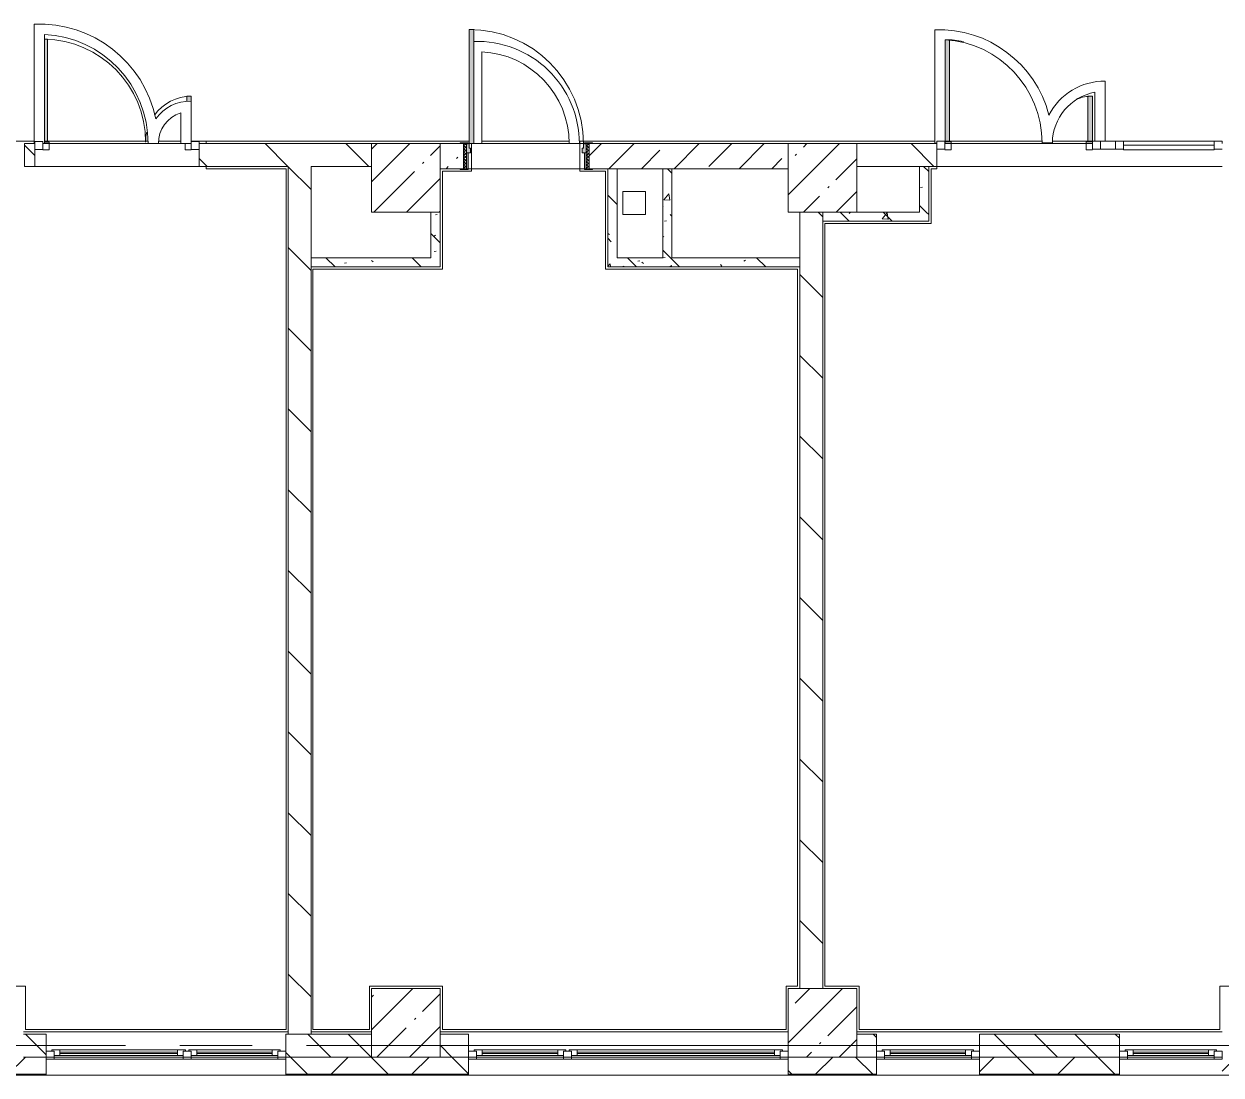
# Model space of a CAD drawing. Header units: millimetres. Extents: x 35111 to 235598, y -8553 to 29000.
# Drawn here: x 131103 to 141588, y -258 to 8948 of the extents above; entities that cross this region are included whole.
import ezdxf

# ---------------------------------------------------------------- set-up
doc = ezdxf.new("R2010")
doc.units = ezdxf.units.MM
doc.linetypes.add('Осевая', pattern=[3175, 635, -476.25, 1587.5, -476.25])
for name, color, linetype, lineweight, true_color in [('A-DETL-GENF-4', 7, 'Continuous', 5, 0xaaaaaa), ('A-DOOR-2', 7, 'Continuous', 5, 0xaaaaaa), ('A-DOOR-3', 7, 'Continuous', 5, 0xe2e2e2), ('A-DOOR-FRAM-2', 7, 'Continuous', 5, 0xe2e2e2), ('A-DOOR-FRAM-3', 7, 'Continuous', 5, 0xaaaaaa), ('A-FLOR-2', 7, 'Continuous', 5, 0xaaaaaa), ('I-WALL-4', 7, 'Continuous', 5, 0x787878)]:
    doc.layers.add(name, color=color, linetype=linetype, lineweight=lineweight, true_color=true_color)
for name, color, linetype, lineweight in [('A-GLAZ-2', 7, 'Continuous', 5), ('A-GLAZ-CURT-3', 7, 'Continuous', 5), ('A-GLAZ-CWMG-3', 7, 'Continuous', 5), ('A-WALL', 7, 'Continuous', 9), ('A-WALL-2', 7, 'Continuous', 5), ('I-WALL-3', 7, 'Continuous', 5), ('S-COLS-1', 7, 'Continuous', 5), ('Оси', 7, 'Continuous', 9), ('Оси-2', 7, 'Осевая', 9)]:
    doc.layers.add(name, color=color, linetype=linetype, lineweight=lineweight)
pattern_1 = [(135, (108587.53, 0), (-353.5534, -353.5534), [])]
pattern_2 = [(135, (108587.53, 0), (-377.171, -377.171), [533.4, -88.9, 17.78, -88.9]), (135, (108587.53, 376.94), (-377.171, -377.171), []), (50, (108587.53, 0), (637.6445, -55.787), [66.675, -733.425]), (355, (108587.5, 0), (-123.35, 668.699), [53.34, -586.74]), (100.451, (108640.66, -4.65), (514.299, 612.908), [56.665, -623.315]), (46.184, (108587.5, 177.8), (948.776, -147.15), [100.012, -1100.137]), (96.636, (108666.6, 165.5), (830.91, 865.997), [84.998, -934.973]), (351.184, (108587.5, 177.8), (830.918, 865.988), [80.01, -880.11]), (21, (108676.43, 133.35), (530.651, -357.928), [66.675, -733.425]), (326, (108676.4, 133.35), (216.308, 644.658), [53.34, -586.74]), (71.451, (108720.65, 103.5), (746.96, 286.724), [56.665, -623.315]), (37.5, (108587.53, 0), (10.8105, 295.9426), [16.764, -562.864, 16.764, -578.866, -588.962]), (37.5, (108587.53, 0), (10.8105, 295.9426), [-1175.258, 16.764, -572.198]), (7.5, (108587.53, 0), (233.869, 350.6318), [16.764, -322.834, 16.764, -549.529, -224.472]), (7.5, (108587.53, 0), (233.869, 350.6318), [-905.891, 16.764, -207.708]), (327.5, (108389.28, 0), (474.5678, -20.0513), [16.764, -205.486, 16.764, -676.656, -920.115]), (327.5, (108389.28, 0), (474.5678, -20.0513), [-915.67, 16.764, -903.351]), (317.5, (108300.4, 0), (518.452, 88.9934), [16.764, -272.161, 16.764, -443.738, -653.415]), (317.5, (108300.4, 0), (518.452, 88.9934), [-749.427, 16.764, -636.651])]

# ---------------------------------------------------------------- blocks, each defined once
blk = doc.blocks.new('BSC_Колонна _Прямоугольная - 600х600-23286269-3_9_2_птичка')
at = {"layer": 'S-COLS-1'}
h = blk.add_hatch(dxfattribs=at)
h.set_pattern_fill('FP_79', color=256, style=0, pattern_type=2)
h.set_pattern_definition([(45, (-29509.74, -7600), (-285.123, 285.123), []), (45, (-29224.6, -7600), (-285.123, 285.123), [504.031, -100.806, 16.764, -84.042])])
h.paths.add_polyline_path([(-300, -300), (300, -300), (300, 300), (-300, 300), (-300, 150)])
for p, q in [((300, 300), (-300, 300)), ((-300, 300), (-300, -300)), ((300, -300), (300, 300)), ((-300, -300), (300, -300))]:
    blk.add_line(p, q, dxfattribs=at)
blk = doc.blocks.new('BSC_Колонна _Прямоугольная - 600х600-V192-3_9_2_птичка')
at = {"layer": 'S-COLS-1'}
h = blk.add_hatch(dxfattribs=at)
h.set_pattern_fill('FP_85', color=256, style=0, pattern_type=2)
h.set_pattern_definition([(45, (-25860, -200), (-285.123, 285.123), []), (45, (-25574.88, -200), (-285.123, 285.123), [504.031, -100.806, 16.764, -84.042])])
h.paths.add_polyline_path([(-300, -300), (300, -300), (300, 300), (-300, 300)])
for p, q in [((300, 300), (-300, 300)), ((-300, 300), (-300, -300)), ((300, -300), (300, 300)), ((-300, -300), (300, -300))]:
    blk.add_line(p, q, dxfattribs=at)
blk = doc.blocks.new('BSC_Колонна _Прямоугольная - 600х600-V193-3_9_2_птичка')
at = {"layer": 'S-COLS-1'}
h = blk.add_hatch(dxfattribs=at)
h.set_pattern_fill('FP_86', color=256, style=0, pattern_type=2)
h.set_pattern_definition([(45, (-29509.74, -200), (-285.123, 285.123), []), (45, (-29224.6, -200), (-285.123, 285.123), [504.031, -100.806, 16.764, -84.042])])
h.paths.add_polyline_path([(-300, -300), (300, -300), (300, 300), (-300, 300), (-300, 30)])
for p, q in [((300, 300), (-300, 300)), ((-300, 300), (-300, -300)), ((300, -300), (300, 300)), ((-300, -300), (300, -300))]:
    blk.add_line(p, q, dxfattribs=at)
blk = doc.blocks.new('BSC_Колонна _Прямоугольная - 600х600-V204-3_9_2_птичка')
at = {"layer": 'S-COLS-1'}
h = blk.add_hatch(dxfattribs=at)
h.set_pattern_fill('FP_98', color=256, style=0, pattern_type=2)
h.set_pattern_definition([(45, (-25860, -7600), (-285.123, 285.123), []), (45, (-25574.88, -7600), (-285.123, 285.123), [504.031, -100.806, 16.764, -84.042])])
h.paths.add_polyline_path([(-300, -300), (300, -300), (300, 300), (-300, 300), (-300, 150)])
for p, q in [((300, 300), (-300, 300)), ((-300, 300), (-300, -300)), ((300, -300), (300, 300)), ((-300, -300), (300, -300))]:
    blk.add_line(p, q, dxfattribs=at)
blk = doc.blocks.new('120_Окно_СКБ_2Ст - 120_Окно_СКБ_2Ст 2100х2500 _мал створка СЛЕВА_-V208-3_9_2_птичка')
at = {"layer": 'A-GLAZ-2'}
for p, q in [((-1050, -127), (-1050, -57)), ((-1050, -57), (-980, -57)), ((1050, -57), (-1050, -57)), ((-980, -57), (-980, -127)), ((-220, -87), (-980, -87)), ((-980, -87), (-980, -127)), ((-930, -137), (-930, -87)), ((-270, -137), (-270, -87)), ((-220, -127), (-220, -57)), ((-220, -57), (-150, -57)), ((-220, -127), (-220, -87)), ((-150, -57), (-150, -127)), ((980, -87), (-150, -87)), ((-150, -87), (-150, -127)), ((-100, -137), (-100, -87)), ((930, -137), (930, -87)), ((980, -127), (980, -57)), ((980, -57), (1050, -57)), ((980, -127), (980, -87)), ((1050, -57), (1050, -127)), ((-980, -127), (-1050, -127)), ((-1050, -127), (-1000, -127)), ((-980, -127), (-1000, -127)), ((-1000, -127), (-1000, -137)), ((-1000, -137), (-200, -137)), ((-200, -137), (-1000, -137)), ((-930, -107), (-270, -107)), ((-270, -117), (-930, -117)), ((-150, -127), (-220, -127)), ((-200, -127), (-220, -127)), ((-200, -127), (-170, -127)), ((-200, -137), (-200, -127)), ((-150, -127), (-170, -127)), ((-170, -127), (-170, -137)), ((-170, -137), (1000, -137)), ((1000, -137), (-170, -137)), ((-100, -107), (930, -107)), ((930, -117), (-100, -117)), ((1050, -127), (980, -127)), ((1000, -127), (980, -127)), ((1000, -127), (1050, -127)), ((1000, -137), (1000, -127))]:
    blk.add_line(p, q, dxfattribs=at)
blk = doc.blocks.new('120_Окно_СКБ_1Ст - 120_Окно_СКБ_1Ст 900х2500_h_-22445987-3_9_2_птичка')
at = {"layer": 'A-GLAZ-2'}
for p, q in [((-450, -127), (-450, -57)), ((-450, -57), (-380, -57)), ((450, -57), (-450, -57)), ((-380, -57), (-380, -127)), ((380, -87), (-380, -87)), ((-380, -87), (-380, -127)), ((-330, -137), (-330, -87)), ((330, -137), (330, -87)), ((380, -127), (380, -57)), ((380, -57), (450, -57)), ((380, -127), (380, -87)), ((450, -57), (450, -127)), ((-380, -127), (-450, -127)), ((-450, -127), (-400, -127)), ((-380, -127), (-400, -127)), ((-400, -127), (-400, -137)), ((-400, -137), (400, -137)), ((400, -137), (-400, -137)), ((-330, -107), (330, -107)), ((330, -117), (-330, -117)), ((450, -127), (380, -127)), ((400, -127), (380, -127)), ((400, -127), (450, -127)), ((400, -137), (400, -127))]:
    blk.add_line(p, q, dxfattribs=at)
blk = doc.blocks.new('120_Окно_СКБ_2Ст - 120_Окно_СКБ_2Ст 2800х2500_створка_-22445922-3_9_2_птичка')
at = {"layer": 'A-GLAZ-2'}
for p, q in [((-1400, -127), (-1400, -57)), ((-1400, -57), (-1330, -57)), ((1400, -57), (-1400, -57)), ((-1330, -57), (-1330, -127)), ((500, -87), (-1330, -87)), ((-1330, -87), (-1330, -127)), ((-1280, -137), (-1280, -87)), ((450, -137), (450, -87)), ((500, -127), (500, -57)), ((500, -57), (570, -57)), ((500, -127), (500, -87)), ((570, -57), (570, -127)), ((1330, -87), (570, -87)), ((570, -87), (570, -127)), ((620, -137), (620, -87)), ((1280, -137), (1280, -87)), ((1330, -127), (1330, -57)), ((1330, -57), (1400, -57)), ((1330, -127), (1330, -87)), ((1400, -57), (1400, -127)), ((-1330, -127), (-1400, -127)), ((-1400, -127), (-1350, -127)), ((-1330, -127), (-1350, -127)), ((-1350, -127), (-1350, -137)), ((-1350, -137), (520, -137)), ((520, -137), (-1350, -137)), ((-1280, -107), (450, -107)), ((450, -117), (-1280, -117)), ((570, -127), (500, -127)), ((520, -127), (500, -127)), ((520, -127), (550, -127)), ((520, -137), (520, -127)), ((570, -127), (550, -127)), ((550, -127), (550, -137)), ((550, -137), (1350, -137)), ((1350, -137), (550, -137)), ((620, -107), (1280, -107)), ((1280, -117), (620, -117)), ((1400, -127), (1330, -127)), ((1350, -127), (1330, -127)), ((1350, -127), (1400, -127)), ((1350, -137), (1350, -127))]:
    blk.add_line(p, q, dxfattribs=at)
blk = doc.blocks.new('110_Дверь_СКБ_1Ст_Внутренняя1 - Д-4_п__1100x2100h_административные помещения-32218723-3_9_2_птичка')
at = {"layer": 'A-DOOR-2'}
h = blk.add_hatch(dxfattribs=at)
h.set_pattern_fill('FP_32', color=256, style=0, pattern_type=2)
h.set_pattern_definition([(135, (1751.41, 174.685), (-14.14214, -14.14214), []), (225, (1751.41, 174.685), (14.14214, -14.14214), [])])
h.paths.add_polyline_path([(562.5, -110), (562.5, 110), (537.5, 110), (537.5, -110)])
at = {"layer": 'A-DOOR-3'}
h = blk.add_hatch(color=256, dxfattribs=at)
h.paths.add_polyline_path([(537.5, 30), (537.5, 110), (512.5, 110), (512.5, 70), (502.5, 70), (502.5, 30)])
h.paths.add_polyline_path([(-477.5, 30), (-477.5, 70), (-487.5, 70), (-487.5, 110), (-512.5, 110), (-512.5, 30)])
at = {"layer": 'A-DOOR-FRAM-2'}
for points in [[(-447.5, 110), (-447.5, 1110), (-487.5, 1110), (-487.5, 110)], [(-497.5, 110), (-497.5, 118), (-567.5, 118), (-567.5, 110)], [(592.5, 110), (592.5, 118), (522.5, 118), (522.5, 110)], [(-497.5, -110), (-497.5, 30), (-512.5, 30), (-512.5, -110)], [(537.5, -110), (537.5, 30), (522.5, 30), (522.5, -110)], [(-497.5, -118), (-497.5, -110), (-567.5, -110), (-567.5, -118)], [(592.5, -118), (592.5, -110), (522.5, -110), (522.5, -118)]]:
    blk.add_hatch(color=256, dxfattribs=at).paths.add_polyline_path(points)
at = {"layer": 'A-DOOR-FRAM-3'}
h = blk.add_hatch(dxfattribs=at)
h.set_pattern_fill('FP_33', color=256, style=0, pattern_type=2)
h.set_pattern_definition([(45, (-371.384, 174.685), (-14.1421, 14.1421), []), (135, (-371.384, 174.685), (-14.1421, -14.1421), [])])
h.paths.add_polyline_path([(-512.5, -110), (-512.5, 110), (-537.5, 110), (-537.5, -110)])
at = {"layer": 'A-DOOR-2'}
for p, q in [((-487.5, 1110), (-487.5, 110)), ((-447.5, 1110), (-487.5, 1110)), ((-447.5, 110), (-447.5, 1110)), ((-487.5, 110), (-447.5, 110))]:
    blk.add_line(p, q, dxfattribs=at)
blk.add_arc((-487.5, 110), 1000, 360, 90, dxfattribs=at)
at = {"layer": 'A-DOOR-FRAM-3'}
for p, q in [((-497.5, 118), (-567.5, 118)), ((-567.5, 118), (-567.5, 110)), ((-567.5, 110), (-497.5, 110)), ((-512.5, 110), (-537.5, 110)), ((-537.5, 110), (-537.5, -110)), ((-487.5, 110), (-512.5, 110)), ((-512.5, 110), (-512.5, 30)), ((-512.5, -110), (-512.5, 110)), ((-497.5, 110), (-512.5, 110)), ((-512.5, 110), (-512.5, 109)), ((-512.5, 109), (-497.5, 109)), ((-497.5, 110), (-497.5, 118)), ((-497.5, 109), (-497.5, 110)), ((-487.5, 70), (-487.5, 110)), ((512.5, 110), (512.5, 70)), ((537.5, 110), (512.5, 110)), ((592.5, 118), (522.5, 118)), ((522.5, 118), (522.5, 110)), ((537.5, 110), (522.5, 110)), ((522.5, 110), (522.5, 109)), ((522.5, 110), (592.5, 110)), ((522.5, 109), (537.5, 109)), ((537.5, 30), (537.5, 110)), ((562.5, 110), (537.5, 110)), ((537.5, 110), (537.5, -110)), ((537.5, 109), (537.5, 110)), ((562.5, -110), (562.5, 110)), ((592.5, 110), (592.5, 118)), ((-512.5, 30), (-477.5, 30)), ((-497.5, 30), (-512.5, 30)), ((-512.5, 30), (-512.5, -110)), ((-497.5, -110), (-497.5, 30)), ((-477.5, 70), (-487.5, 70)), ((-477.5, 30), (-477.5, 70)), ((512.5, 70), (502.5, 70)), ((502.5, 70), (502.5, 30)), ((502.5, 30), (537.5, 30)), ((537.5, 30), (522.5, 30)), ((522.5, 30), (522.5, -110)), ((537.5, -110), (537.5, 30)), ((-497.5, -110), (-567.5, -110)), ((-567.5, -110), (-567.5, -118)), ((-567.5, -118), (-497.5, -118)), ((-537.5, -110), (-512.5, -110)), ((-512.5, -110), (-497.5, -110)), ((-497.5, -118), (-497.5, -110)), ((522.5, -110), (537.5, -110)), ((592.5, -110), (522.5, -110)), ((522.5, -110), (522.5, -118)), ((522.5, -118), (592.5, -118)), ((537.5, -110), (562.5, -110)), ((592.5, -118), (592.5, -110))]:
    blk.add_line(p, q, dxfattribs=at)
blk = doc.blocks.new('Прямоугольный импост - 50 x 70 мм-31700031-3_9_2_птичка')
at = {"layer": 'A-GLAZ-CWMG-3'}
for p, q in [((-70, 35), (0, 35)), ((-70, -35), (-70, 35)), ((0, -35), (-70, -35)), ((0, -15), (0, -35))]:
    blk.add_line(p, q, dxfattribs=at)
blk = doc.blocks.new('Дверь_Витражная_остекление_ - ДВН_ДАО_Главный вход_1200 в свету-31742133-3_9_2_птичка')
at = {"layer": 'A-DOOR-3'}
for points in [[(-607, 30), (-607, 920), (-643, 925), (-643, 30), (-621, 30)], [(647, 30), (647, 430), (607, 430), (607, 30)]]:
    blk.add_hatch(color=256, dxfattribs=at).paths.add_polyline_path(points)
at = {"layer": 'A-DETL-GENF-4'}
for p, q in [((-607, 30), (-607, 920)), ((647, 430), (607, 430)), ((607, 430), (607, 30)), ((647, 35), (647, 430)), ((-643, 30), (-607, 30)), ((-592, 30), (-643, 30)), ((-592, -40), (-592, 30)), ((592, -40), (592, 30)), ((592, 30), (647, 30)), ((607, 30), (647, 30)), ((-647, -40), (-592, -40)), ((647, -40), (592, -40))]:
    blk.add_line(p, q, dxfattribs=at)
at = {"layer": 'A-DOOR-2'}
blk.add_line((647, 430), (647, 35), dxfattribs=at)
for centre, radius, start, end in [((-647, 30), 895, 79.5087, 89.7197), ((647, 30), 400, 90, 110.0384)]:
    blk.add_arc(centre, radius, start, end, dxfattribs=at)
blk = doc.blocks.new('Системная панель - Стемалит - 40мм-32257327-3_9_2_птичка')
at = {"layer": 'A-GLAZ-CURT-3'}
for p, q in [((65, 35), (-65, 35)), ((-65, 35), (-65, -35)), ((65, -35), (65, 35)), ((-65, -35), (65, -35))]:
    blk.add_line(p, q, dxfattribs=at)
blk = doc.blocks.new('Прямоугольный импост - 50 x 70 мм-31687886-3_9_2_птичка')
at = {"layer": 'A-GLAZ-CWMG-3'}
for p, q in [((-35, 35), (35, 35)), ((-35, -35), (-35, 35)), ((35, 35), (35, -35)), ((35, -35), (-35, -35))]:
    blk.add_line(p, q, dxfattribs=at)
blk = doc.blocks.new('Прямоугольный импост - 50 x 70 мм-31701779-3_9_2_птичка')
at = {"layer": 'A-GLAZ-CWMG-3'}
for p, q in [((0, 35), (-70, 35)), ((-70, 35), (-70, -35)), ((0, -35), (0, 35)), ((-70, -35), (0, -35))]:
    blk.add_line(p, q, dxfattribs=at)
blk = doc.blocks.new('Системная панель - Стекло - 40мм-32257331-3_9_2_птичка')
at = {"layer": 'A-GLAZ-CURT-3'}
h = blk.add_hatch(dxfattribs=at)
h.set_pattern_fill('FP_185', color=256, style=0, pattern_type=2)
h.set_pattern_definition([(45, (-33042.5, -7385), (-1414.21, 1414.21), [1000, -3000]), (45, (-34042.5, -7885), (-1414.21, 1414.21), [3000, -1000]), (45, (-32042.5, -8385), (-1414.21, 1414.21), [1000, -3000])])
h.paths.add_polyline_path([(398, -40), (398, 0), (-398, 0), (-398, -40), (89, -40)])
for p, q in [((398, 0), (-398, 0)), ((-398, 0), (-398, -40)), ((398, -40), (398, 0)), ((-398, -40), (398, -40))]:
    blk.add_line(p, q, dxfattribs=at)
blk = doc.blocks.new('Прямоугольный импост - 50 x 70 мм-31702100-3_9_2_птичка')
at = {"layer": 'A-GLAZ-CWMG-3'}
for p, q in [((-35, 35), (35, 35)), ((-35, -35), (-35, 35)), ((35, 35), (35, -35)), ((35, -35), (-35, -35))]:
    blk.add_line(p, q, dxfattribs=at)
blk = doc.blocks.new('Прямоугольный импост - 50 x 70 мм-31720914-3_9_2_птичка')
at = {"layer": 'A-GLAZ-CWMG-3'}
blk.add_line((32940, 7920), (32145, 7920), dxfattribs=at)
blk = doc.blocks.new('Прямоугольный импост - 50 x 70 мм-31927764-3_9_2_птичка')
at = {"layer": 'A-GLAZ-CWMG-3'}
for p, q in [((-70, 35), (0, 35)), ((-70, -35), (-70, 35)), ((0, 35), (0, -35)), ((0, -35), (-70, -35))]:
    blk.add_line(p, q, dxfattribs=at)
blk = doc.blocks.new('Дверь_Витражная_остекление_ - ДВН_ДАО_Главный вход_1200 в свету Д-22 _п_-V362-3_9_2_птичка')
at = {"layer": 'A-DOOR-3'}
for points in [[(-636, 30), (-610, 30), (-610, 930), (-636, 930)], [(648, 30), (650, 35), (648, 430), (610, 430), (610, 386), (648, 388), (648, 35)]]:
    blk.add_hatch(color=256, dxfattribs=at).paths.add_polyline_path(points)
at = {"layer": 'A-DETL-GENF-4'}
for p, q in [((-610, 930), (-636, 930)), ((-610, 30), (-610, 930)), ((650, 430), (610, 430)), ((610, 430), (610, 386)), ((650, 35), (650, 430)), ((-636, 30), (-610, 30)), ((-595, 30), (-636, 30)), ((-595, -40), (-595, 30)), ((595, -40), (595, 16)), ((-650, -40), (-595, -40)), ((650, -40), (595, -40))]:
    blk.add_line(p, q, dxfattribs=at)
at = {"layer": 'A-DOOR-2'}
blk.add_line((650, 430), (650, 35), dxfattribs=at)
for centre, radius, start, end in [((-650, 30), 900, 360, 89.1007), ((650, 30), 400, 90, 144.0144), ((650, 30), 400, 167.5043, 180)]:
    blk.add_arc(centre, radius, start, end, dxfattribs=at)

msp = doc.modelspace()

# ---------------------------------------------------------------- hatches: boundary and pattern name
at = {"layer": 'A-WALL-2'}
h = msp.add_hatch(dxfattribs=at)
h.set_pattern_fill('FP_103', color=256, style=0, pattern_type=2)
h.set_pattern_definition([(135, (108587.53, 0), (-176.7767, -176.7767), [])])
h.paths.add_polyline_path([(140697.5, -100), (140697.5, 100), (139470.4, 100), (139470.4, -100), (140286.9, -100)])
h.paths.add_polyline_path([(146577.5, -100), (146577.5, 100), (146010.5, 100), (146010.5, -100)])
h.paths.add_polyline_path([(138422.5, -100), (138570.4, -100), (138570.4, 100), (138397.3, 100), (138397.3, -100)])
h.paths.add_polyline_path([(144947.9, -100), (145110.5, -100), (145110.5, 100), (144557.5, 100), (144557.5, -100)])
h.paths.add_polyline_path([(142197.5, -100), (142457.5, -100), (142457.5, 100), (142197.5, 100), (142197.5, 39.5)])
h.paths.add_polyline_path([(127947.5, -100), (129297.5, -100), (129297.5, 100), (127947.5, 100)])
h.paths.add_polyline_path([(125371.6, -100), (125847.5, -100), (125847.5, 100), (125097.5, 100), (125097.5, -100)])
h.paths.add_polyline_path([(133761.5, -100), (134147.5, -100), (134147.5, 100), (133397.5, 100), (133397.5, -100)])
h.paths.add_polyline_path([(131297.5, -100), (131297.5, 100), (131097.5, 100), (131097.5, -100)])
h.paths.add_polyline_path([(134997.3, -100), (134997.3, 100), (134747.5, 100), (134747.5, -100)])
h.paths.add_polyline_path([(124197.5, -100), (124197.5, 100), (123447.5, 100), (123447.5, -100)])
h.paths.add_polyline_path([(130197.5, -100), (130497.5, -100), (130497.5, 100), (130197.5, 100)])
h.paths.add_polyline_path([(119697.5, -100), (119697.5, 100), (118947.3, 100), (118947.3, -100)])
h.paths.add_polyline_path([(120597.5, -100), (120747.5, -100), (120747.5, 100), (120597.5, 100)])
h.paths.add_polyline_path([(116247.5, -100), (116247.5, 100), (115417.5, 100), (115417.5, -100), (116049.6, -100)])
h = msp.add_hatch(dxfattribs=at)
h.set_pattern_fill('FP_105', color=256, style=0, pattern_type=2)
h.set_pattern_definition([(45, (108587.53, 0), (-353.5534, 353.5534), []), (135, (108587.53, 0), (-353.5534, -353.5534), [])])
h.paths.add_polyline_path([(142151.3, -250), (142457.5, -250), (142457.5, -100), (141597.5, -100), (141597.5, -250)])
h.paths.add_polyline_path([(146897.6, -250), (146897.6, -100), (146010.5, -100), (146010.5, -250), (146812.3, -250)])
h.paths.add_polyline_path([(138570.4, -250), (138570.4, -100), (137797.3, -100), (137797.3, -250), (138422.5, -250)])
h.paths.add_polyline_path([(139470.4, -250), (140697.5, -250), (140697.5, -100), (139470.4, -100)])
h.paths.add_polyline_path([(144947.9, -250), (145110.5, -250), (145110.5, -100), (144557.5, -100), (144557.5, -250)])
h.paths.add_polyline_path([(134693.7, -250), (134997.3, -250), (134997.3, -100), (133397.5, -100), (133397.5, -250), (133761.5, -250)])
h.paths.add_polyline_path([(129297.5, -250), (129297.5, -100), (127947.5, -100), (127947.5, -250), (128168.3, -250)])
h.paths.add_polyline_path([(130197.5, -250), (131297.5, -250), (131297.5, -100), (130197.5, -100)])
h.paths.add_polyline_path([(123447.5, -250), (124197.5, -250), (124197.5, -100), (123447.5, -100)])
h.paths.add_polyline_path([(125097.5, -250), (125847.5, -250), (125847.5, -100), (125097.5, -100)])
h.paths.add_polyline_path([(121347.5, -250), (121347.5, -100), (120597.5, -100), (120597.5, -250), (120710.6, -250)])
h.paths.add_polyline_path([(115417.5, -250), (116847.3, -250), (116847.3, -100), (115417.5, -100)])
h.paths.add_polyline_path([(118947.3, -250), (119697.5, -250), (119697.5, -100), (118947.3, -100)])
h.paths.add_polyline_path([(112317.5, -250), (112317.5, -100), (108327.5, -100), (108327.5, -250), (111388.6, -250)])
at = {"layer": 'I-WALL-3'}
h = msp.add_hatch(dxfattribs=at)
h.set_pattern_fill('FP_104', color=256, style=0, pattern_type=2)
h.set_pattern_definition(pattern_1)
h.paths.add_polyline_path([(133618.2, 7700), (134147.5, 7700), (134147.5, 7900), (132638.5, 7900), (132638.5, 7700), (133418.2, 7700)])
h.paths.add_polyline_path([(131107.5, 7700), (131198.5, 7700), (131198.5, 7900), (131107.5, 7900), (131107.5, 7750.3)])
h = msp.add_hatch(dxfattribs=at)
h.set_pattern_fill('FP_101', color=256, style=0, pattern_type=2)
h.set_pattern_definition([(45, (108587.53, 0), (-285.123, 285.123), []), (45, (108872.65, 0), (-285.123, 285.123), [504.031, -100.806, 16.764, -84.042])])
h.paths.add_polyline_path([(136082.5, 7680), (137797.3, 7680), (137797.3, 7900), (136052.5, 7900), (136052.5, 7680)])
h.paths.add_polyline_path([(134952.5, 7680), (134952.5, 7900), (134747.5, 7900), (134747.5, 7680), (134922.5, 7680)])
h = msp.add_hatch(dxfattribs=at)
h.set_pattern_fill('FP_104', color=256, style=0, pattern_type=2)
h.set_pattern_definition(pattern_1)
h.paths.add_polyline_path([(145877.5, 7700), (146577.5, 7700), (146577.5, 7900), (144597.5, 7900), (144597.5, 7830), (143397.5, 7830), (143397.5, 7900), (142197.5, 7900), (142197.5, 7700), (145797.5, 7700)])
h.paths.add_polyline_path([(139097.5, 7700), (139097.5, 7900), (138397.3, 7900), (138397.3, 7700), (139027.3, 7700)])
h = msp.add_hatch(dxfattribs=at)
h.set_pattern_fill('FP_104', color=256, style=0, pattern_type=2)
h.set_pattern_definition(pattern_1)
h.paths.add_polyline_path([(133618.2, 100), (133618.2, 7700), (133418.2, 7700), (133418.2, 100)])
h = msp.add_hatch(dxfattribs=at)
h.set_pattern_fill('FP_104', color=256, style=0, pattern_type=2)
h.set_pattern_definition(pattern_1)
h.paths.add_polyline_path([(138095.1, 500), (138098.2, 500), (138098.2, 7300), (137898.2, 7300), (137898.2, 500)])
at = {"layer": 'I-WALL-4'}
h = msp.add_hatch(dxfattribs=at)
h.set_pattern_fill('FP_111', color=256, style=0, pattern_type=2)
h.set_pattern_definition(pattern_2)
h.paths.add_polyline_path([(136297.3, 6820), (136297.3, 7680), (136217.3, 7680), (136217.3, 6820)])
h = msp.add_hatch(dxfattribs=at)
h.set_pattern_fill('FP_111', color=256, style=0, pattern_type=2)
h.set_pattern_definition(pattern_2)
h.paths.add_polyline_path([(136777.3, 6900), (136777.3, 7680), (136697.3, 7680), (136697.3, 6900)])
h = msp.add_hatch(dxfattribs=at)
h.set_pattern_fill('FP_111', color=256, style=0, pattern_type=2)
h.set_pattern_definition(pattern_2)
h.paths.add_polyline_path([(139027.3, 7300), (139027.3, 7700), (138947.3, 7700), (138947.3, 7300)])
h = msp.add_hatch(dxfattribs=at)
h.set_pattern_fill('FP_111', color=256, style=0, pattern_type=2)
h.set_pattern_definition(pattern_2)
h.paths.add_polyline_path([(134747.5, 6820), (134747.5, 7300), (134667.5, 7300), (134667.5, 6820)])
h = msp.add_hatch(dxfattribs=at)
h.set_pattern_fill('FP_111', color=256, style=0, pattern_type=2)
h.set_pattern_definition(pattern_2)
h.paths.add_polyline_path([(138397.3, 7220), (139027.3, 7220), (139027.3, 7300), (138098.2, 7300), (138098.2, 7220)])
h = msp.add_hatch(dxfattribs=at)
h.set_pattern_fill('FP_111', color=256, style=0, pattern_type=2)
h.set_pattern_definition(pattern_2)
h.paths.add_polyline_path([(134667.5, 6820), (134667.5, 6900), (133618.2, 6900), (133618.2, 6820), (133761.5, 6820)])
h = msp.add_hatch(dxfattribs=at)
h.set_pattern_fill('FP_111', color=256, style=0, pattern_type=2)
h.set_pattern_definition(pattern_2)
h.paths.add_polyline_path([(137898.2, 6820), (137898.2, 6900), (136297.3, 6900), (136297.3, 6820), (137490.3, 6820)])

# ---------------------------------------------------------------- linework, layer by layer
at = {"layer": 'A-FLOR-2'}
for p, q in [((131192.4, 8947.1), (131192.4, 7900)), ((131282.4, 7900), (131282.4, 8856.8)), ((139081.9, 8897.4), (139081.9, 7903)), ((139171.9, 7903), (139171.9, 8809.8)), ((135112.5, 7900), (135112.5, 8704)), ((140572, 7920), (140572, 8446.9)), ((140482, 8349.4), (140482, 7920)), ((132566.5, 7900), (132566.5, 8271.9)), ((132476.5, 8169.4), (132476.5, 7900)), ((131192.4, 7920), (123756.8, 7920)), ((131268.5, 7900), (131282.4, 7900)), ((131282.4, 7920), (132189.5, 7920)), ((132190.5, 7900), (132280.5, 7900)), ((132282.5, 7920), (132476.5, 7920)), ((132476.5, 7900), (132566.5, 7900)), ((135002.5, 7920), (132566.5, 7920)), ((132697.5, 7900), (132697.5, 7920)), ((135022.5, 7900), (135022.5, 7660)), ((135042.5, 7900), (135112.5, 7900)), ((135112.5, 7920), (135876.4, 7920)), ((135877.5, 7900), (135967.5, 7900)), ((139081.9, 7920), (135966.4, 7920)), ((135972.5, 7660), (135972.5, 7920)), ((139081.9, 7903), (139097.5, 7903)), ((139171.9, 7920), (140019.7, 7920)), ((140020.5, 7906.5), (140110.5, 7906.5)), ((140111.7, 7920), (140462.5, 7920)), ((132697.5, 7680), (132697.5, 7700)), ((133398.2, 7680), (132697.5, 7680)), ((133398.2, 140), (133398.2, 7680)), ((135022.5, 7660), (134768.5, 7660)), ((134768.5, 7660), (134768.5, 6800)), ((136197.3, 7660), (135972.5, 7660)), ((136197.3, 6800), (136197.3, 7660)), ((139097.5, 7680), (139047.3, 7680)), ((139047.3, 7680), (139047.3, 7200)), ((139097.5, 7700), (139097.5, 7680)), ((136347.5, 7480), (136547.5, 7480)), ((136347.5, 7280), (136347.5, 7480)), ((136547.5, 7480), (136547.5, 7280)), ((136547.5, 7280), (136347.5, 7280)), ((139047.3, 7200), (138118.2, 7200)), ((138118.2, 7200), (138118.2, 520)), ((134768.5, 6800), (133633.5, 6800)), ((133633.5, 6800), (133633.5, 140)), ((137878.2, 6800), (136197.3, 6800)), ((137878.2, 520), (137878.2, 6800)), ((130477.5, 520), (131117.5, 520)), ((131117.5, 520), (131117.5, 140)), ((134128.5, 140), (134128.5, 520)), ((134128.5, 520), (134767.5, 520)), ((134767.5, 520), (134767.5, 140)), ((137777.3, 140), (137777.3, 520)), ((137777.3, 520), (137878.2, 520)), ((138118.2, 520), (138417.3, 520)), ((138417.3, 520), (138417.3, 140)), ((141577.5, 140), (141577.5, 520)), ((141577.5, 520), (142217.5, 520)), ((131117.5, 140), (133398.2, 140)), ((133633.5, 140), (134128.5, 140)), ((134767.5, 140), (137777.3, 140)), ((138417.3, 140), (141577.5, 140))]:
    msp.add_line(p, q, dxfattribs=at)
for centre, radius, start, end in [((131235.5, 7903), 1045, 11.78406, 92.36409), ((131235.5, 7903), 955, 359.82001, 87.18541), ((139115.5, 7903), 995, 14.33829, 91.93805), ((139115.5, 7906.5), 905, 360, 86.42904), ((135072.5, 7900), 895, 0, 91.92148), ((135072.5, 7900), 805, 360, 87.15183), ((140564.5, 7903), 544, 89.21005, 153.06648), ((140564.5, 7903), 454, 100.46985, 179.55829), ((132559.5, 7903), 369, 88.91556, 144.66492), ((132559.5, 7903), 279, 107.31049, 180.6161)]:
    msp.add_arc(centre, radius, start, end, dxfattribs=at)
at = {"layer": 'A-WALL'}
for p, q in [((136297.3, 7680), (136217.3, 7680)), ((136777.3, 7680), (136697.3, 7680)), ((139027.3, 7700), (138947.3, 7700)), ((138098.2, 7300), (138098.2, 7220)), ((133618.2, 6900), (133618.2, 6820)), ((137898.2, 6820), (137898.2, 6900)), ((133418.2, 100), (133618.2, 100)), ((131097.5, -100), (131297.5, -100)), ((133397.5, -100), (134147.5, -100)), ((134747.5, -100), (134997.3, -100)), ((138397.3, -100), (138570.4, -100)), ((139470.4, -100), (140697.5, -100)), ((130197.5, -250), (131297.5, -250)), ((130197.5, -253), (131297.5, -253)), ((133397.5, -250), (134997.3, -250)), ((133397.5, -253), (134997.3, -253)), ((137797.3, -250), (138570.4, -250)), ((137797.3, -253), (138570.4, -253)), ((139470.4, -250), (140697.5, -250)), ((139470.4, -253), (140697.5, -253))]:
    msp.add_line(p, q, dxfattribs=at)
at = {"layer": 'A-WALL-2'}
for p, q in [((131297.5, 100), (131097.5, 100)), ((131297.5, -258), (131297.5, 100)), ((133418.2, 100), (133397.5, 100)), ((133397.5, 100), (133397.5, -258)), ((134147.5, 100), (133618.2, 100)), ((134997.3, 100), (134747.5, 100)), ((134997.3, -258), (134997.3, 100)), ((138570.4, 100), (138397.3, 100)), ((138570.4, -258), (138570.4, 100)), ((140697.5, 100), (139470.4, 100)), ((139470.4, 100), (139470.4, -258)), ((140697.5, -258), (140697.5, 100)), ((131297.5, -100), (133397.5, -100)), ((134997.3, -100), (137797.3, -100)), ((137797.3, -100), (137797.3, -258)), ((138570.4, -100), (139470.4, -100)), ((140697.5, -100), (141597.5, -100)), ((145110.5, -258), (130197.5, -258))]:
    msp.add_line(p, q, dxfattribs=at)
at = {"layer": 'I-WALL-3'}
for p, q in [((131198.5, 7900), (131107.5, 7900)), ((131107.5, 7900), (131107.5, 7700)), ((131198.5, 7700), (131198.5, 7900)), ((131282.4, 7900), (132190.5, 7900)), ((132280.5, 7900), (132476.5, 7900)), ((134147.5, 7900), (132638.5, 7900)), ((132638.5, 7900), (132638.5, 7700)), ((134922.5, 7900), (134747.5, 7900)), ((135112.5, 7900), (135877.5, 7900)), ((135967.5, 7900), (136002.5, 7900)), ((137797.3, 7900), (136082.5, 7900)), ((139097.5, 7900), (138397.3, 7900)), ((139097.5, 7700), (139097.5, 7900)), ((139167.5, 7900), (140462.5, 7900)), ((133418.2, 7700), (131107.5, 7700)), ((133418.2, 7700), (133418.2, 100)), ((133618.2, 6900), (133618.2, 7700)), ((133618.2, 7700), (134147.5, 7700)), ((134747.5, 7680), (134922.5, 7680)), ((136012.5, 7680), (134992.5, 7680)), ((136082.5, 7680), (136217.3, 7680)), ((136217.3, 7680), (136217.3, 6820)), ((136297.3, 7680), (136697.3, 7680)), ((136297.3, 6900), (136297.3, 7680)), ((136697.3, 7680), (136697.3, 6900)), ((136777.3, 7680), (137797.3, 7680)), ((136777.3, 6900), (136777.3, 7680)), ((138397.3, 7700), (138947.3, 7700)), ((138947.3, 7700), (138947.3, 7300)), ((139027.3, 7220), (139027.3, 7700)), ((141597.5, 7700), (139027.3, 7700)), ((134667.5, 7300), (134667.5, 6900)), ((134747.5, 6820), (134747.5, 7300)), ((137898.2, 7300), (137898.2, 6900)), ((138947.3, 7300), (138397.3, 7300)), ((138098.2, 500), (138098.2, 7220)), ((138098.2, 7220), (139027.3, 7220)), ((134667.5, 6900), (133618.2, 6900)), ((133618.2, 100), (133618.2, 6820)), ((133618.2, 6820), (134747.5, 6820)), ((136217.3, 6820), (137898.2, 6820)), ((136697.3, 6900), (136297.3, 6900)), ((137898.2, 6900), (136777.3, 6900)), ((137898.2, 6820), (137898.2, 500)), ((131097.5, 120), (133418.8, 120)), ((133618.2, 120), (134147.5, 120)), ((134747.5, 120), (137797.3, 120)), ((138397.3, 120), (141597.5, 120))]:
    msp.add_line(p, q, dxfattribs=at)
at = {"layer": 'Оси'}
msp.add_line((134847.5, 0), (147347.5, 0), dxfattribs=at)
at = {"layer": 'Оси-2'}
msp.add_line((116592, 0), (134847.5, 0), dxfattribs=at)

# ---------------------------------------------------------------- block references
at = {"layer": 'A-DOOR-2'}
for name, p in [('Дверь_Витражная_остекление_ - ДВН_ДАО_Главный вход_1200 в свету Д-22 _п_-V362-3_9_2_птичка', (131918.5, 7884)), ('110_Дверь_СКБ_1Ст_Внутренняя1 - Д-4_п__1100x2100h_административные помещения-32218723-3_9_2_птичка', (135490, 7790)), ('Дверь_Витражная_остекление_ - ДВН_ДАО_Главный вход_1200 в свету-31742133-3_9_2_птичка', (139815, 7885))]:
    msp.add_blockref(name, p, dxfattribs=at)
at = {"layer": 'A-GLAZ-2', "rotation": 180}
for name, p in [('120_Окно_СКБ_2Ст - 120_Окно_СКБ_2Ст 2100х2500 _мал створка СЛЕВА_-V208-3_9_2_птичка', (132347.5, -175)), ('120_Окно_СКБ_2Ст - 120_Окно_СКБ_2Ст 2800х2500_створка_-22445922-3_9_2_птичка', (136397.3, -175)), ('120_Окно_СКБ_1Ст - 120_Окно_СКБ_1Ст 900х2500_h_-22445987-3_9_2_птичка', (139020.4, -175)), ('120_Окно_СКБ_1Ст - 120_Окно_СКБ_1Ст 900х2500_h_-22445987-3_9_2_птичка', (141147.5, -175))]:
    msp.add_blockref(name, p, dxfattribs=at)
at = {"layer": 'A-GLAZ-CURT-3'}
for name, p in [('Системная панель - Стемалит - 40мм-32257327-3_9_2_птичка', (140597.5, 7885)), ('Системная панель - Стекло - 40мм-32257331-3_9_2_птичка', (141130, 7885))]:
    msp.add_blockref(name, p, dxfattribs=at)
at = {"layer": 'A-GLAZ-CWMG-3', "rotation": 180}
for p in [(131198.5, 7884), (139097.5, 7885)]:
    msp.add_blockref('Прямоугольный импост - 50 x 70 мм-31701779-3_9_2_птичка', p, dxfattribs=at)
at = {"layer": 'A-GLAZ-CWMG-3', "extrusion": (0, 0, -1), "rotation": 180}
for name, p in [('Прямоугольный импост - 50 x 70 мм-31927764-3_9_2_птичка', (-132638.5, 7884)), ('Прямоугольный импост - 50 x 70 мм-31687886-3_9_2_птичка', (-140497.5, 7885)), ('Прямоугольный импост - 50 x 70 мм-31702100-3_9_2_птичка', (-140697.5, 7885)), ('Прямоугольный импост - 50 x 70 мм-31700031-3_9_2_птичка', (-141597.5, 7885))]:
    msp.add_blockref(name, p, dxfattribs=at)
at = {"layer": 'A-GLAZ-CWMG-3'}
msp.add_blockref('Прямоугольный импост - 50 x 70 мм-31720914-3_9_2_птичка', (108587.5, 0), dxfattribs=at)
at = {"layer": 'S-COLS-1'}
for name, p in [('BSC_Колонна _Прямоугольная - 600х600-V204-3_9_2_птичка', (134447.5, 7600)), ('BSC_Колонна _Прямоугольная - 600х600-23286269-3_9_2_птичка', (138097.3, 7600)), ('BSC_Колонна _Прямоугольная - 600х600-V192-3_9_2_птичка', (134447.5, 200)), ('BSC_Колонна _Прямоугольная - 600х600-V193-3_9_2_птичка', (138097.3, 200))]:
    msp.add_blockref(name, p, dxfattribs=at)

doc.saveas('drawing.dxf')
